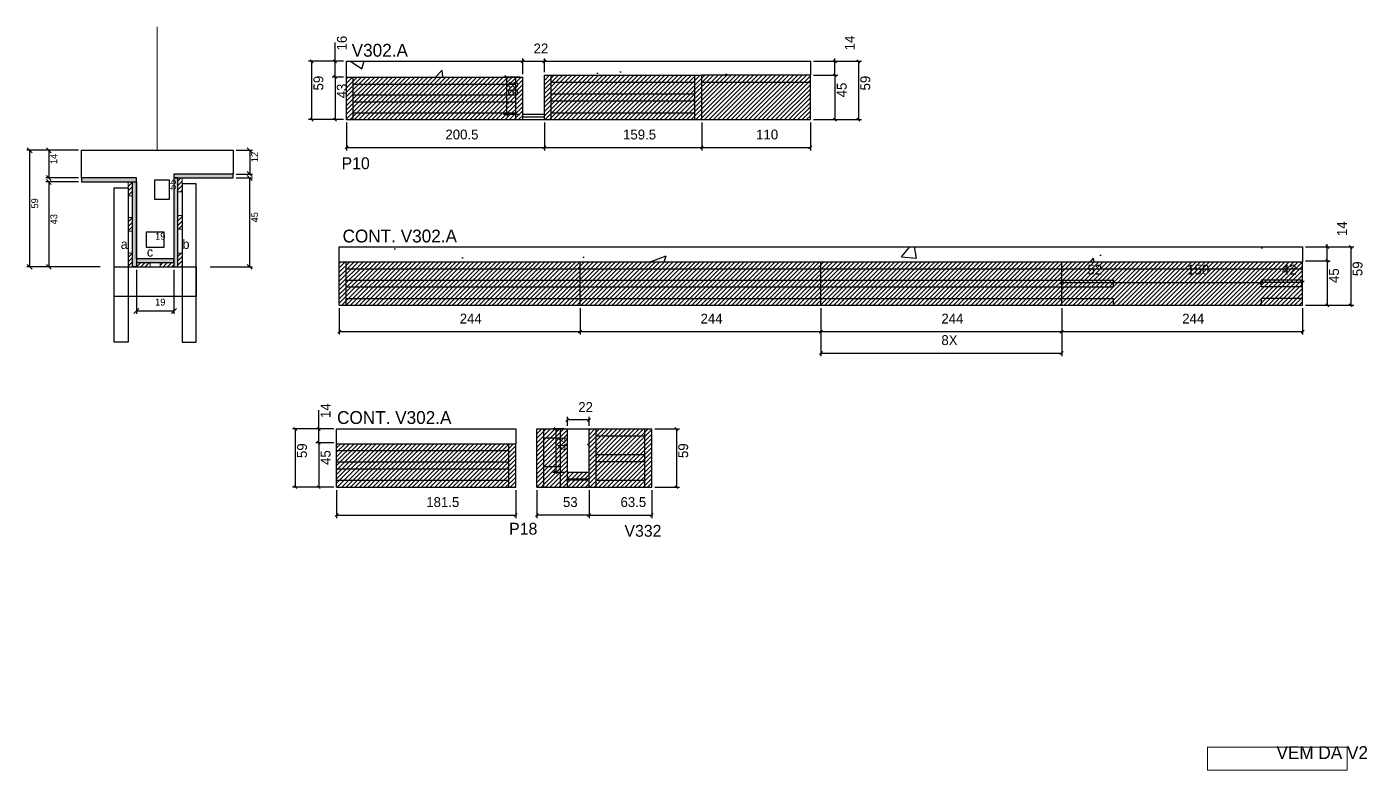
# Model space of a CAD drawing. Header units: metres. Extents: x 3569 to 6205, y 6422 to 7174.
# Drawn here: x 3569 to 4927, y 6422 to 7174 of the extents above; entities that cross this region are included whole.
import ezdxf

# ---------------------------------------------------------------- set-up
doc = ezdxf.new("R2010")
doc.units = ezdxf.units.M
for name, color, linetype in [('5', 7, 'Continuous'), ('CONCRETO', 7, 'Continuous'), ('COTA', 7, 'Continuous'), ('Cota Seção (2x)', 7, 'Continuous'), ('detalhes', 7, 'Continuous'), ('Hachura', 7, 'Continuous'), ('Madeira', 7, 'Continuous'), ('Painéis', 7, 'Continuous'), ('REAPROVEITAMENTO', 7, 'Continuous'), ('SARR_2.2x7', 7, 'Continuous'), ('SARR_3.5x7', 7, 'Continuous'), ('SARR_EDITAR', 7, 'Continuous'), ('Texto Seção', 7, 'Continuous')]:
    doc.layers.add(name, color=color, linetype=linetype)

msp = doc.modelspace()

# ---------------------------------------------------------------- hatches: boundary and pattern name
at = {"layer": 'COTA'}
h = msp.add_hatch(dxfattribs=at)
h.set_pattern_fill('AR-CONC')
h.paths.add_polyline_path([(4093.7, 7085.3), (4093.7, 7125.3), (4363.2, 7125.3), (4363.2, 7139.3), (3893.2, 7139.3), (3893.2, 7123.3), (4071.7, 7123.3), (4071.7, 7085.3), (4093.7, 7085.3)])
h = msp.add_hatch(dxfattribs=at)
h.set_pattern_fill('AR-CONC')
h.paths.add_polyline_path([(4861.9, 6936.3), (4861.9, 6951.3), (3885.9, 6951.3), (3885.9, 6936.3), (4861.9, 6936.3)])
h = msp.add_hatch(dxfattribs=at)
h.set_pattern_fill('AR-CONC')
h.paths.add_polyline_path([(3883.2, 6767.1), (3883.2, 6752.1), (4064.7, 6752.1), (4064.7, 6767.1), (3883.2, 6767.1)])
h = msp.add_hatch(dxfattribs=at)
h.set_pattern_fill('AR-CONC')
h.paths.add_polyline_path([(4139, 6723.1), (4139, 6767.1), (4117, 6767.1), (4117, 6723.1), (4139, 6723.1), (4139, 6723.1)])
at = {"layer": 'Hachura'}
h = msp.add_hatch(color=7, dxfattribs=at)
h.dxf.hatch_style = 1
h.paths.add_polyline_path([(3680.3, 7017.2), (3680.3, 7021.2), (3624.7, 7021.2), (3624.7, 7017.2), (3680.3, 7017.2)])
h = msp.add_hatch(color=7, dxfattribs=at)
h.dxf.hatch_style = 1
h.paths.add_polyline_path([(3778.3, 7021.2), (3778.3, 7025.2), (3718.3, 7025.2), (3718.3, 7021.2), (3778.3, 7021.2)])
h = msp.add_hatch(color=7, dxfattribs=at)
h.dxf.hatch_style = 1
h.paths.add_polyline_path([(3722.3, 7021.2), (3718.3, 7021.2), (3718.3, 6931.2), (3722.3, 6931.2), (3722.3, 7021.2)])
h = msp.add_hatch(dxfattribs=at)
h.set_pattern_fill('ANSI31')
h.paths.add_polyline_path([(3722.3, 7007.2), (3726.7, 7007.2), (3726.7, 7021.2), (3722.3, 7021.2), (3722.3, 7007.2)])
h = msp.add_hatch(dxfattribs=at)
h.set_pattern_fill('ANSI31')
h.paths.add_polyline_path([(3671.9, 7003.2), (3676.3, 7003.2), (3676.3, 7017.2), (3671.9, 7017.2), (3671.9, 7003.2)])
h = msp.add_hatch(color=7, dxfattribs=at)
h.dxf.hatch_style = 1
h.paths.add_polyline_path([(3676.3, 7017.2), (3680.3, 7017.2), (3680.3, 6931.2), (3676.3, 6931.2), (3676.3, 7017.2)])
h = msp.add_hatch(dxfattribs=at)
h.set_pattern_fill('ANSI31')
h.paths.add_polyline_path([(3671.9, 6967.2), (3676.3, 6967.2), (3676.3, 6981.2), (3671.9, 6981.2), (3671.9, 6967.2)])
h = msp.add_hatch(dxfattribs=at)
h.set_pattern_fill('ANSI31')
h.paths.add_polyline_path([(3722.3, 6969.2), (3726.7, 6969.2), (3726.7, 6983.2), (3722.3, 6983.2), (3722.3, 6969.2)])
h = msp.add_hatch(dxfattribs=at)
h.set_pattern_fill('ANSI31')
h.paths.add_polyline_path([(3671.9, 6931.2), (3676.3, 6931.2), (3676.3, 6945.2), (3671.9, 6945.2), (3671.9, 6931.2)])
h = msp.add_hatch(dxfattribs=at)
h.set_pattern_fill('ANSI31')
h.paths.add_polyline_path([(3722.3, 6931.2), (3726.7, 6931.2), (3726.7, 6945.2), (3722.3, 6945.2), (3722.3, 6931.2)])
h = msp.add_hatch(color=7, dxfattribs=at)
h.dxf.hatch_style = 1
h.paths.add_polyline_path([(3718.3, 6935.6), (3718.3, 6939.2), (3680.3, 6939.2), (3680.3, 6935.6), (3718.3, 6935.6)])
h = msp.add_hatch(dxfattribs=at)
h.set_pattern_fill('ANSI31')
h.paths.add_polyline_path([(3680.3, 6931.2), (3680.3, 6935.6), (3694.3, 6935.6), (3694.3, 6931.2), (3680.3, 6931.2)])
h = msp.add_hatch(dxfattribs=at)
h.set_pattern_fill('ANSI31')
h.paths.add_polyline_path([(3718.3, 6931.2), (3718.3, 6935.6), (3704.3, 6935.6), (3704.3, 6931.2), (3718.3, 6931.2)])
at = {"layer": 'REAPROVEITAMENTO'}
h = msp.add_hatch(dxfattribs=at)
h.set_pattern_fill('ANSI31')
h.paths.add_polyline_path([(4071.7, 7080.3), (4071.7, 7123.3), (3893.2, 7123.3), (3893.2, 7080.3), (4071.7, 7080.3)])
h = msp.add_hatch(dxfattribs=at)
h.set_pattern_fill('ANSI31')
h.paths.add_polyline_path([(4363.2, 7080.3), (4363.2, 7125.3), (4093.7, 7125.3), (4093.7, 7080.3), (4363.2, 7080.3)])
h = msp.add_hatch(dxfattribs=at)
h.set_pattern_fill('ANSI31')
h.paths.add_polyline_path([(3885.9, 6936.3), (3885.9, 6892.3), (4861.9, 6892.3), (4861.9, 6936.3), (3885.9, 6936.3)])
h = msp.add_hatch(dxfattribs=at)
h.set_pattern_fill('ANSI31')
h.paths.add_polyline_path([(4139, 6767.1), (4139, 6723.1), (4117, 6723.1), (4117, 6767.1), (4086, 6767.1), (4086, 6708.1), (4202.5, 6708.1), (4202.5, 6767.1), (4139, 6767.1)])
h = msp.add_hatch(dxfattribs=at)
h.set_pattern_fill('ANSI31')
h.paths.add_polyline_path([(4064.7, 6708.1), (4064.7, 6752.1), (3883.2, 6752.1), (3883.2, 6708.1), (4064.7, 6708.1)])

# ---------------------------------------------------------------- linework, layer by layer
at = {"layer": 'CONCRETO', "color": 251, "lineweight": 25}
msp.add_lwpolyline([(3624.7, 7021.2), (3624.7, 7049.2), (3778.3, 7049.2), (3778.3, 7025.2), (3718.3, 7025.2), (3718.3, 6939.2), (3680.3, 6939.2), (3680.3, 7021.2)], close=True, dxfattribs=at)
at = {"layer": 'COTA', "color": 4, "lineweight": 25}
for p, q in [((3881.6, 7139.3), (3881.6, 7158.3)), ((3890.2, 7139.3), (3854.8, 7139.3)), ((3857.8, 7139.3), (3857.8, 7080.3)), ((3890.2, 7139.3), (3878.6, 7139.3)), ((3881.6, 7123.3), (3881.6, 7139.3)), ((4071.7, 7126.3), (4071.7, 7142.3)), ((4071.7, 7139.3), (4093.7, 7139.3)), ((4093.7, 7128.3), (4093.7, 7142.3)), ((4366.2, 7139.3), (4391.1, 7139.3)), ((4366.2, 7139.3), (4414.9, 7139.3)), ((4388.1, 7139.3), (4388.1, 7142.3)), ((4388.1, 7125.3), (4388.1, 7139.3)), ((4411.9, 7139.3), (4411.9, 7080.3)), ((3890.2, 7123.3), (3878.6, 7123.3)), ((3890.2, 7123.3), (3878.6, 7123.3)), ((3881.6, 7123.3), (3881.6, 7080.3)), ((4068.7, 7123.3), (4052.2, 7123.3)), ((4055.2, 7123.3), (4055.2, 7085.3)), ((4366.2, 7125.3), (4391.1, 7125.3)), ((4366.2, 7125.3), (4391.1, 7125.3)), ((4388.1, 7125.3), (4388.1, 7080.3)), ((3890.2, 7080.3), (3854.8, 7080.3)), ((3890.2, 7080.3), (3878.6, 7080.3)), ((3893.2, 7077.3), (3893.2, 7049.1)), ((4068.7, 7085.3), (4052.2, 7085.3)), ((4093.7, 7077.3), (4093.7, 7049.1)), ((4093.7, 7077.3), (4093.7, 7049.1)), ((4253.2, 7077.3), (4253.2, 7049.1)), ((4253.2, 7077.3), (4253.2, 7049.1)), ((4363.2, 7077.3), (4363.2, 7049.1)), ((4366.2, 7080.3), (4391.1, 7080.3)), ((4366.2, 7080.3), (4414.9, 7080.3)), ((3621.7, 7049.2), (3569.3, 7049.2)), ((3572.3, 6931.2), (3572.3, 7049.2)), ((3621.7, 7049.2), (3588.6, 7049.2)), ((3591.6, 7049.2), (3591.6, 7021.2)), ((3781.3, 7049.2), (3798.1, 7049.2)), ((3795.1, 7049.2), (3795.1, 7025.2)), ((3893.2, 7052.1), (4093.7, 7052.1)), ((4093.7, 7052.1), (4253.2, 7052.1)), ((4253.2, 7052.1), (4363.2, 7052.1)), ((3621.7, 7021.2), (3588.6, 7021.2)), ((3781.3, 7025.2), (3798.1, 7025.2)), ((3781.3, 7021.2), (3798.1, 7021.2)), ((3795.1, 6931.2), (3795.1, 7021.2)), ((3621.7, 7017.2), (3588.6, 7017.2)), ((3591.6, 7017.2), (3591.6, 6931.2)), ((4886.8, 6951.3), (4886.8, 6954.3)), ((4864.9, 6951.3), (4889.8, 6951.3)), ((4864.9, 6951.3), (4913.7, 6951.3)), ((4886.8, 6937.3), (4886.8, 6951.3)), ((4910.7, 6951.3), (4910.7, 6892.3)), ((3643.7, 6931.2), (3569.3, 6931.2)), ((3643.7, 6931.2), (3588.6, 6931.2)), ((3680.3, 6928.2), (3680.3, 6883.5)), ((3718.3, 6928.2), (3718.3, 6883.5)), ((3754.9, 6931.2), (3798.1, 6931.2)), ((4864.9, 6937.3), (4889.8, 6937.3)), ((4864.9, 6937.3), (4889.8, 6937.3)), ((4886.8, 6937.3), (4886.8, 6892.3)), ((4617.9, 6917.3), (4617.9, 6918.3)), ((4617.9, 6915.3), (4669.9, 6915.3)), ((4669.9, 6917.3), (4669.9, 6918.3)), ((4669.9, 6915.3), (4819.9, 6915.3)), ((4861.9, 6915.4), (4819.9, 6915.4)), ((4861.9, 6913.8), (4861.9, 6918.4)), ((3680.3, 6886.5), (3718.3, 6886.5)), ((3885.9, 6889.3), (3885.9, 6862.7)), ((4129.9, 6889.3), (4129.9, 6862.7)), ((4129.9, 6889.3), (4129.9, 6862.7)), ((4373.9, 6889.3), (4373.9, 6840.9)), ((4373.9, 6889.3), (4373.9, 6862.7)), ((4373.9, 6889.3), (4373.9, 6862.7)), ((4617.9, 6889.3), (4617.9, 6840.9)), ((4617.9, 6889.3), (4617.9, 6862.7)), ((4617.9, 6889.3), (4617.9, 6862.7)), ((4861.9, 6889.3), (4861.9, 6862.7)), ((4864.9, 6892.3), (4889.8, 6892.3)), ((4864.9, 6892.3), (4913.7, 6892.3)), ((3885.9, 6865.7), (4129.9, 6865.7)), ((4129.9, 6865.7), (4373.9, 6865.7)), ((4373.9, 6865.7), (4617.9, 6865.7)), ((4617.9, 6865.7), (4861.9, 6865.7)), ((4373.9, 6843.9), (4617.9, 6843.9)), ((3865.1, 6767.1), (3865.1, 6786.2)), ((4117, 6770.1), (4117, 6779.2)), ((4139, 6770.1), (4139, 6779.2)), ((3880.2, 6767.1), (3838.3, 6767.1)), ((3841.3, 6767.1), (3841.3, 6708.1)), ((3880.2, 6767.1), (3862.1, 6767.1)), ((3865.1, 6753.1), (3865.1, 6767.1)), ((4114, 6767.1), (4102.2, 6767.1)), ((4105.2, 6767.1), (4105.2, 6723.1)), ((4139, 6776.2), (4117, 6776.2)), ((4205.5, 6767.1), (4230.4, 6767.1)), ((4227.4, 6767.1), (4227.4, 6708.1)), ((3880.2, 6753.1), (3862.1, 6753.1)), ((3880.2, 6753.1), (3862.1, 6753.1)), ((3865.1, 6753.1), (3865.1, 6708.1)), ((4114, 6723.1), (4102.2, 6723.1)), ((3880.2, 6708.1), (3838.3, 6708.1)), ((3880.2, 6708.1), (3862.1, 6708.1)), ((3883.2, 6705.1), (3883.2, 6676.8)), ((4064.7, 6705.1), (4064.7, 6676.8)), ((4086, 6705.1), (4086, 6676.8)), ((4139, 6705.1), (4139, 6676.8)), ((4139, 6705.1), (4139, 6676.8)), ((4202.5, 6705.1), (4202.5, 6676.8)), ((4205.5, 6708.1), (4230.4, 6708.1)), ((3883.2, 6679.8), (4064.7, 6679.8)), ((4139, 6679.8), (4086, 6679.8)), ((4139, 6679.8), (4202.5, 6679.8))]:
    msp.add_line(p, q, dxfattribs=at)
at = {"layer": 'COTA', "color": 0, "lineweight": 25}
for p, q in [((3859.3, 7137.8), (3856.3, 7140.8)), ((3883.1, 7137.8), (3880.1, 7140.8)), ((4073.2, 7140.8), (4070.2, 7137.8)), ((4092.2, 7137.8), (4095.2, 7140.8)), ((4389.6, 7137.8), (4386.6, 7140.8)), ((4413.4, 7137.8), (4410.4, 7140.8)), ((3883.1, 7121.8), (3880.1, 7124.8)), ((3880.1, 7124.8), (3883.1, 7121.8)), ((4056.7, 7121.8), (4053.7, 7124.8)), ((4389.6, 7123.8), (4386.6, 7126.8)), ((4386.6, 7126.8), (4389.6, 7123.8)), ((3856.3, 7081.8), (3859.3, 7078.8)), ((3880.1, 7081.8), (3883.1, 7078.8)), ((4053.7, 7086.8), (4056.7, 7083.8)), ((4386.6, 7081.8), (4389.6, 7078.8)), ((4410.4, 7081.8), (4413.4, 7078.8)), ((3894.7, 7053.6), (3891.7, 7050.6)), ((4092.2, 7050.6), (4095.2, 7053.6)), ((4095.2, 7053.6), (4092.2, 7050.6)), ((4251.7, 7050.6), (4254.7, 7053.6)), ((4254.7, 7053.6), (4251.7, 7050.6)), ((4361.7, 7050.6), (4364.7, 7053.6)), ((4888.3, 6949.8), (4885.3, 6952.8)), ((4912.2, 6949.8), (4909.2, 6952.8)), ((4888.3, 6935.8), (4885.3, 6938.8)), ((4885.3, 6938.8), (4888.3, 6935.8)), ((4619.4, 6916.8), (4616.4, 6913.8)), ((4668.4, 6913.8), (4671.4, 6916.8)), ((4671.4, 6916.8), (4668.4, 6913.8)), ((4821.4, 6916.9), (4818.4, 6913.9)), ((4818.4, 6913.8), (4821.4, 6916.8)), ((4860.4, 6913.9), (4863.4, 6916.9)), ((4885.3, 6893.8), (4888.3, 6890.8)), ((4909.2, 6893.8), (4912.2, 6890.8)), ((3887.4, 6867.2), (3884.4, 6864.2)), ((4128.4, 6864.2), (4131.4, 6867.2)), ((4131.4, 6867.2), (4128.4, 6864.2)), ((4375.4, 6867.2), (4372.4, 6864.2)), ((4372.4, 6864.2), (4375.4, 6867.2)), ((4616.4, 6864.2), (4619.4, 6867.2)), ((4619.4, 6867.2), (4616.4, 6864.2)), ((4860.4, 6864.2), (4863.4, 6867.2)), ((4375.4, 6845.4), (4372.4, 6842.4)), ((4616.4, 6842.4), (4619.4, 6845.4)), ((4118.5, 6777.7), (4115.5, 6774.7)), ((4137.5, 6774.7), (4140.5, 6777.7)), ((3842.8, 6765.6), (3839.8, 6768.6)), ((3866.6, 6765.6), (3863.6, 6768.6)), ((4106.7, 6765.6), (4103.7, 6768.6)), ((4228.9, 6765.6), (4225.9, 6768.6)), ((3866.6, 6751.6), (3863.6, 6754.6)), ((3863.6, 6754.6), (3866.6, 6751.6)), ((4103.7, 6724.6), (4106.7, 6721.6)), ((3839.8, 6709.6), (3842.8, 6706.6)), ((3863.6, 6709.6), (3866.6, 6706.6)), ((4225.9, 6709.6), (4228.9, 6706.6)), ((3884.7, 6681.3), (3881.7, 6678.3)), ((4063.2, 6678.3), (4066.2, 6681.3)), ((4087.5, 6681.3), (4084.5, 6678.3)), ((4140.5, 6681.3), (4137.5, 6678.3)), ((4137.5, 6678.3), (4140.5, 6681.3)), ((4201, 6678.3), (4204, 6681.3))]:
    msp.add_line(p, q, dxfattribs=at)
at = {"layer": 'COTA', "color": 241, "lineweight": 25}
for p, q in [((3893.2, 7123.3), (3893.2, 7139.3)), ((3893.2, 7139.3), (4363.2, 7139.3)), ((4363.2, 7139.3), (4363.2, 7125.3)), ((3885.9, 6936.3), (3885.9, 6951.3)), ((3885.9, 6951.3), (4861.9, 6951.3)), ((4861.9, 6951.3), (4861.9, 6936.3)), ((3883.2, 6752.1), (3883.2, 6767.1)), ((3883.2, 6767.1), (4064.7, 6767.1)), ((4064.7, 6767.1), (4064.7, 6752.1)), ((4117, 6767.1), (4139, 6767.1))]:
    msp.add_line(p, q, dxfattribs=at)
at = {"layer": 'COTA', "color": 0, "lineweight": 25}
for points in [[(3574.8, 7046.7), (3569.8, 7051.7)], [(3594.1, 7046.7), (3589.1, 7051.7)], [(3797.6, 7046.7), (3792.6, 7051.7)], [(3589.1, 7023.7), (3594.1, 7018.7)], [(3792.6, 7027.7), (3797.6, 7022.7)], [(3797.6, 7018.7), (3792.6, 7023.7)], [(3594.1, 7014.7), (3589.1, 7019.7)], [(3569.8, 6933.7), (3574.8, 6928.7)], [(3589.1, 6933.7), (3594.1, 6928.7)], [(3792.6, 6933.7), (3797.6, 6928.7)], [(3682.8, 6889), (3677.8, 6884)], [(3715.8, 6884), (3720.8, 6889)]]:
    msp.add_lwpolyline(points, dxfattribs=at)
at = {"layer": 'Cota Seção (2x)', "color": 180, "lineweight": 25}
for p, q in [((3713.8, 7018.9), (3698.8, 7018.9)), ((3698.8, 7018.9), (3698.8, 6999.6)), ((3713.8, 6999.6), (3713.8, 7018.9)), ((3698.8, 6999.6), (3713.8, 6999.6)), ((3708.3, 6966.2), (3690.3, 6966.2)), ((3690.3, 6966.2), (3690.3, 6951.2)), ((3708.3, 6951.2), (3708.3, 6966.2)), ((3690.3, 6951.2), (3708.3, 6951.2))]:
    msp.add_line(p, q, dxfattribs=at)
at = {"layer": 'Madeira', "color": 126, "lineweight": 18}
for points in [[(3722.3, 7007.2), (3726.7, 7007.2), (3726.7, 7021.2), (3722.3, 7021.2)], [(3671.9, 7003.2), (3676.3, 7003.2), (3676.3, 7017.2), (3671.9, 7017.2)], [(3671.9, 6967.2), (3676.3, 6967.2), (3676.3, 6981.2), (3671.9, 6981.2)], [(3722.3, 6969.2), (3726.7, 6969.2), (3726.7, 6983.2), (3722.3, 6983.2)], [(3671.9, 6931.2), (3676.3, 6931.2), (3676.3, 6945.2), (3671.9, 6945.2)], [(3722.3, 6931.2), (3726.7, 6931.2), (3726.7, 6945.2), (3722.3, 6945.2)], [(3680.3, 6931.2), (3680.3, 6935.6), (3694.3, 6935.6), (3694.3, 6931.2)], [(3718.3, 6931.2), (3718.3, 6935.6), (3704.3, 6935.6), (3704.3, 6931.2)]]:
    msp.add_lwpolyline(points, close=True, dxfattribs=at)
at = {"layer": 'Painéis', "color": 200, "lineweight": 25}
for p, q in [((3893.2, 7123.3), (4071.7, 7123.3)), ((3893.2, 7080.3), (3893.2, 7123.3)), ((4071.7, 7085.3), (4071.7, 7123.3)), ((4093.7, 7125.3), (4253.2, 7125.3)), ((4093.7, 7080.3), (4093.7, 7125.3)), ((4253.2, 7080.3), (4253.2, 7125.3)), ((4363.2, 7125.3), (4253.2, 7125.3)), ((4363.2, 7080.3), (4363.2, 7125.3)), ((3893.2, 7080.3), (4093.7, 7080.3)), ((4093.7, 7085.3), (4071.7, 7085.3)), ((4093.7, 7080.3), (4093.7, 7085.3)), ((4093.7, 7080.3), (4253.2, 7080.3)), ((4253.2, 7080.3), (4363.2, 7080.3)), ((3885.9, 6936.3), (4861.9, 6936.3)), ((3885.9, 6892.3), (3885.9, 6936.3)), ((3885.9, 6892.3), (3885.9, 6936.3)), ((4129.9, 6892.3), (4129.9, 6936.3)), ((4373.9, 6892.3), (4373.9, 6936.3)), ((4617.9, 6892.3), (4617.9, 6936.3)), ((4617.9, 6892.3), (4617.9, 6936.3)), ((4861.9, 6892.3), (4861.9, 6936.3)), ((4861.9, 6892.3), (4861.9, 6936.3)), ((3885.9, 6892.3), (4861.9, 6892.3)), ((4086, 6767.1), (4117, 6767.1)), ((4086, 6708.1), (4086, 6767.1)), ((4117, 6723.1), (4117, 6767.1)), ((4139, 6767.1), (4202.5, 6767.1)), ((4139, 6708.1), (4139, 6767.1)), ((4202.5, 6708.1), (4202.5, 6767.1)), ((3883.2, 6752.1), (4064.7, 6752.1)), ((3883.2, 6708.1), (3883.2, 6752.1)), ((4064.7, 6708.1), (4064.7, 6752.1)), ((4139, 6723.1), (4117, 6723.1)), ((4139, 6708.1), (4139, 6723.1)), ((3883.2, 6708.1), (4064.7, 6708.1)), ((4086, 6708.1), (4139, 6708.1)), ((4139, 6708.1), (4202.5, 6708.1))]:
    msp.add_line(p, q, dxfattribs=at)
for points in [[(3680.3, 7017.2), (3680.3, 7021.2), (3624.7, 7021.2), (3624.7, 7017.2)], [(3778.3, 7021.2), (3778.3, 7025.2), (3718.3, 7025.2), (3718.3, 7021.2)], [(3722.3, 7021.2), (3718.3, 7021.2), (3718.3, 6931.2), (3722.3, 6931.2)], [(3676.3, 7017.2), (3680.3, 7017.2), (3680.3, 6931.2), (3676.3, 6931.2)], [(3718.3, 6935.6), (3718.3, 6939.2), (3680.3, 6939.2), (3680.3, 6935.6)]]:
    msp.add_lwpolyline(points, close=True, dxfattribs=at)
at = {"layer": 'SARR_2.2x7', "color": 40, "lineweight": 25}
for p, q in [((3900.1, 7080.3), (3900.1, 7123.3)), ((3900.1, 7116.3), (4064.7, 7116.3)), ((4064.7, 7080.3), (4064.7, 7123.3)), ((4071.7, 7080.3), (4071.7, 7123.3)), ((4100.6, 7080.3), (4100.6, 7125.3)), ((4100.6, 7118.3), (4246.2, 7118.3)), ((4246.2, 7080.3), (4246.2, 7125.3)), ((4253.2, 7118.3), (4363.2, 7118.3)), ((3900.1, 7105.3), (4064.7, 7105.3)), ((4100.6, 7106.3), (4246.2, 7106.3)), ((3900.1, 7098.3), (4064.7, 7098.3)), ((4100.6, 7099.3), (4246.2, 7099.3)), ((3900.1, 7087.3), (4064.7, 7087.3)), ((4100.6, 7087.3), (4246.2, 7087.3)), ((3892.9, 6892.3), (3892.9, 6936.3)), ((3892.9, 6929.3), (4129.9, 6929.3)), ((4129.9, 6929.3), (4373.9, 6929.3)), ((4373.9, 6929.3), (4617.9, 6929.3)), ((4617.9, 6929.3), (4861.9, 6929.3)), ((3892.9, 6917.8), (4129.9, 6917.8)), ((4129.9, 6917.8), (4373.9, 6917.8)), ((4373.9, 6917.8), (4617.9, 6917.8)), ((4617.9, 6917.8), (4669.9, 6917.8)), ((4669.9, 6917.8), (4669.9, 6910.8)), ((4861.9, 6917.8), (4819.9, 6917.8)), ((4819.9, 6917.8), (4819.9, 6910.8)), ((3892.9, 6910.8), (4129.9, 6910.8)), ((3892.9, 6899.3), (4129.9, 6899.3)), ((4129.9, 6910.8), (4373.9, 6910.8)), ((4129.9, 6899.3), (4373.9, 6899.3)), ((4373.9, 6910.8), (4617.9, 6910.8)), ((4373.9, 6899.3), (4617.9, 6899.3)), ((4617.9, 6910.8), (4669.9, 6910.8)), ((4617.9, 6899.3), (4669.9, 6899.3)), ((4669.9, 6899.3), (4669.9, 6892.3)), ((4861.9, 6910.8), (4819.9, 6910.8)), ((4861.9, 6899.3), (4819.9, 6899.3)), ((4819.9, 6899.3), (4819.9, 6892.3)), ((4093, 6708.1), (4093, 6767.1)), ((4110, 6708.1), (4110, 6767.1)), ((4117, 6708.1), (4117, 6767.1)), ((4146, 6708.1), (4146, 6767.1)), ((4195.5, 6708.1), (4195.5, 6767.1)), ((4057.8, 6708.1), (4057.8, 6752.1)), ((4093, 6758.1), (4110, 6758.1)), ((4146, 6760.1), (4195.5, 6760.1)), ((3883.2, 6745.1), (4057.8, 6745.1)), ((4146, 6741.1), (4195.5, 6741.1)), ((3883.2, 6733.6), (4057.8, 6733.6)), ((3883.2, 6726.6), (4057.8, 6726.6)), ((4093, 6729.1), (4110, 6729.1)), ((4146, 6734.1), (4195.5, 6734.1)), ((3883.2, 6715.1), (4057.8, 6715.1)), ((4139, 6716.1), (4117, 6716.1)), ((4139, 6715.1), (4117, 6715.1)), ((4146, 6715.1), (4195.5, 6715.1))]:
    msp.add_line(p, q, dxfattribs=at)
at = {"layer": 'SARR_3.5x7', "color": 81, "lineweight": 25}
for points in [[(3657.9, 7011.3), (3671.9, 7011.3), (3671.9, 6854.8), (3657.9, 6854.8)], [(3740.7, 7015.2), (3726.7, 7015.2), (3726.7, 6854.8), (3740.7, 6854.8)], [(3657.9, 6931.2), (3740.7, 6931.2), (3740.7, 6901.2), (3657.9, 6901.2)]]:
    msp.add_lwpolyline(points, close=True, dxfattribs=at)
at = {"layer": 'SARR_EDITAR', "color": 141, "lineweight": 25}
msp.add_line((4093.7, 7082.8), (4071.7, 7082.8), dxfattribs=at)
at = {"layer": 'Texto Seção', "color": 252, "lineweight": 15}
msp.add_line((3701.5, 7049.2), (3701.5, 7174.2), dxfattribs=at)
at = {"layer": 'Texto Seção', "color": 7, "lineweight": 15}
msp.add_lwpolyline([(4765.6, 6444.7), (4907, 6444.7), (4907, 6421.5), (4765.6, 6421.5)], close=True, dxfattribs=at)

# ---------------------------------------------------------------- texts
at = {"layer": '5', "color": 5, "lineweight": 25}
for s, p in [('P10', (3888.2, 7030.1)), ('P18', (4058, 6660)), ('V332', (4174.8, 6657.9))]:
    msp.add_text(s, height=12, rotation=0, dxfattribs=at).set_placement(p)
at = {"layer": 'COTA', "color": 240, "lineweight": 25}
for s, p in [('16', (3893.5, 7150.3)), ('14', (4408.1, 7150.4)), ('59', (3869.7, 7109.8)), ('43', (3893.4, 7101.8)), ('38', (4067, 7104.3)), ('45', (4399.9, 7102.8)), ('59', (4423.8, 7109.8)), ('14', (4906.8, 6962.3)), ('45', (4898.7, 6914.8)), ('59', (4922.5, 6921.8)), ('14', (3877, 6778.1)), ('59', (3853.1, 6737.6)), ('44', (4117.1, 6745.1)), ('59', (4239.3, 6737.6)), ('45', (3877, 6730.6))]:
    msp.add_text(s, height=10, rotation=90, dxfattribs=at).set_placement(p)
for s, p in [('22', (4082.7, 7147.3)), ('200.5', (3993.4, 7060.2)), ('159.5', (4173.4, 7060.2)), ('110', (4308.2, 7060.2)), ('52', (4643.9, 6923.4)), ('150', (4744.9, 6923.4)), ('42', (4840.9, 6923.4)), ('244', (4007.9, 6873.8)), ('244', (4251.9, 6873.8)), ('244', (4495.9, 6873.8)), ('244', (4739.9, 6873.8)), ('8X', (4495.9, 6852)), ('22', (4128, 6784.2)), ('181.5', (3974, 6688)), ('53', (4112.5, 6688)), ('63.5', (4170.8, 6688))]:
    msp.add_text(s, height=10, dxfattribs=at).set_placement(p)
at = {"layer": 'COTA', "color": 1, "lineweight": 25}
for s, p in [('14', (3600.1, 7035.2)), ('12', (3803.6, 7037.2)), ('59', (3580.8, 6990.2)), ('43', (3600.1, 6974.2)), ('45', (3803.6, 6976.2))]:
    msp.add_text(s, height=7, rotation=90, dxfattribs=at).set_placement(p)
msp.add_text('19', height=7, dxfattribs=at).set_placement((3699.3, 6892))
at = {"layer": 'Cota Seção (2x)', "color": 1, "lineweight": 25}
msp.add_text('55', height=7, rotation=90, dxfattribs=at).set_placement((3720.3, 7009.2))
msp.add_text('19', height=7, dxfattribs=at).set_placement((3699.3, 6958.7))
at = {"layer": 'detalhes', "color": 4, "lineweight": 25}
for s, p in [('a', (3664.4, 6949.4)), ('b', (3727, 6949.4)), ('c', (3690.9, 6941.5))]:
    msp.add_text(s, height=9.6, dxfattribs=at).set_placement(p)
at = {"layer": 'Texto Seção', "color": 7, "lineweight": 15}
for s, p in [('V302.A', (3898.4, 7144)), ('CONT. V302.A', (3889.2, 6955.9)), ('CONT. V302.A', (3883.6, 6772.1)), ('VEM DA V2', (4835.4, 6432.8))]:
    msp.add_text(s, height=13, dxfattribs=at).set_placement(p)

doc.saveas('drawing.dxf')
